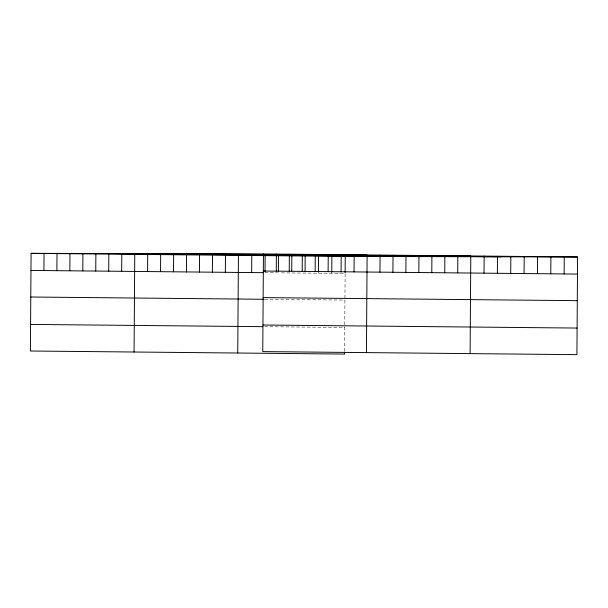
<?xml version="1.0" encoding="UTF-8"?>
<svg xmlns="http://www.w3.org/2000/svg" width="608" height="608" viewBox="0 0 608 608"><rect width="100%" height="100%" fill="white"/><g stroke="black" fill="none" stroke-linecap="round" stroke-linejoin="round"><path stroke-width="0.46" stroke-dasharray="3.04 2.28" d="M344.576 351.211L345.116 273.478L279.247 272.84M265.004 272.703L277.468 272.817M264.822 299.288L344.934 300.071M264.632 326.686L344.744 327.469"/><path stroke-width="0.91" d="M263.446 253.939L262.762 351.599L576.916 354.654L577.6 256.994L263.446 253.939L31.084 253.346L30.4 351.006L344.554 354.061L344.569 352.161M43.92 270.552L44.042 253.475M56.878 270.674L57 253.604M69.836 270.803L69.958 253.726M82.794 270.925L82.916 253.855M95.76 271.054L95.874 253.977M108.718 271.176L108.832 254.106M121.676 271.305L121.798 254.228M134.072 352.009L134.756 254.357L367.118 254.95L366.434 352.602M147.592 271.556L147.714 254.486M160.55 271.685L160.672 254.608M173.508 271.806L173.63 254.737M186.466 271.936L186.588 254.858M199.432 272.065L199.546 254.988M212.39 272.186L212.504 255.117M225.348 272.316L225.462 255.238M237.743 353.02L238.427 255.368L470.79 255.96L470.106 353.613M251.659 272.566L251.773 255.497M265.012 271.753L265.126 255.626M276.283 271.138L276.404 254.068M278.365 271.882L278.479 255.755M289.241 271.267L289.362 254.19M291.726 271.062L291.832 255.884M302.206 271.396L302.32 254.319M305.079 271.191L305.178 256.014M315.164 271.518L315.278 254.448M318.417 272.27L318.531 256.143M328.122 271.647L328.236 254.57M331.77 272.399L331.884 256.272M341.08 271.768L341.202 254.699M345.124 272.528L345.238 256.401L577.6 256.994M354.038 271.898L354.16 254.82M379.954 272.148L380.076 255.071M392.912 272.278L393.034 255.2M405.87 272.399L405.992 255.33M418.836 272.528L418.95 255.451M431.794 272.65L431.908 255.58M444.752 272.779L444.866 255.702M457.71 272.908L457.832 255.831M484.021 273.159L484.143 256.09M497.374 273.288L497.488 256.219M510.72 273.418L510.842 256.348M524.073 273.554L524.195 256.477M537.426 273.684L537.548 256.606M550.78 273.813L550.894 256.736M564.133 273.942L564.247 256.865M186.762 253.741L500.924 256.804M107.76 253.544L421.914 256.599M31.084 253.346L345.238 256.401M263.325 271.016L577.478 274.071M30.962 270.423L263.226 272.68M263.142 297.608L577.296 300.664M30.78 297.016L263.933 299.28M262.952 325.006L577.106 328.062M30.582 324.414L262.854 326.671"/></g></svg>
